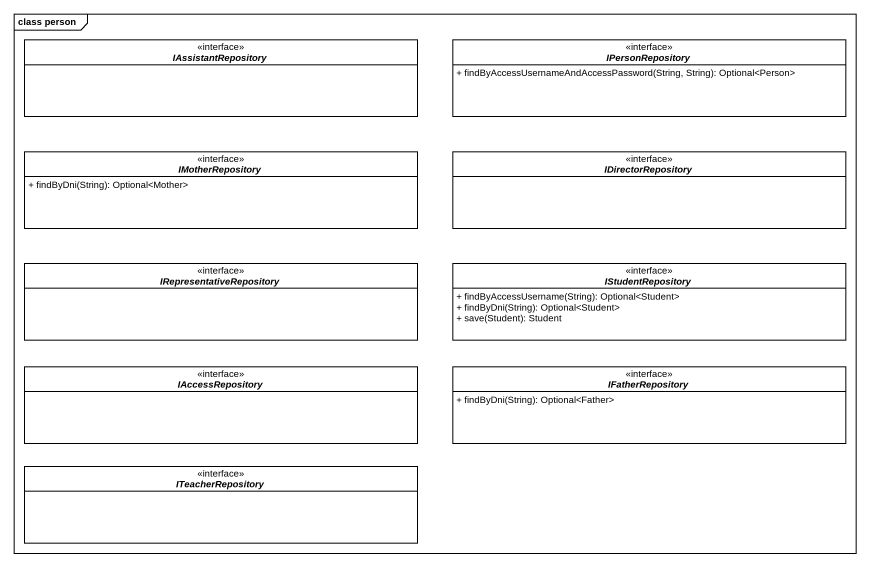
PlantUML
@startuml
mainframe class person
hide circle
hide empty members
skinparam classAttributeIconSize 0
interface IAssistantRepository
interface IPersonRepository {
  + findByAccessUsernameAndAccessPassword(String, String): Optional<Person>
}
interface IMotherRepository {
  + findByDni(String): Optional<Mother>
}
interface IDirectorRepository
interface IRepresentativeRepository
interface IStudentRepository {
  + findByAccessUsername(String): Optional<Student>
  + findByDni(String): Optional<Student>
  + save(Student): Student
}
interface IAccessRepository
interface IFatherRepository {
  + findByDni(String): Optional<Father>
}
interface ITeacherRepository
@enduml
